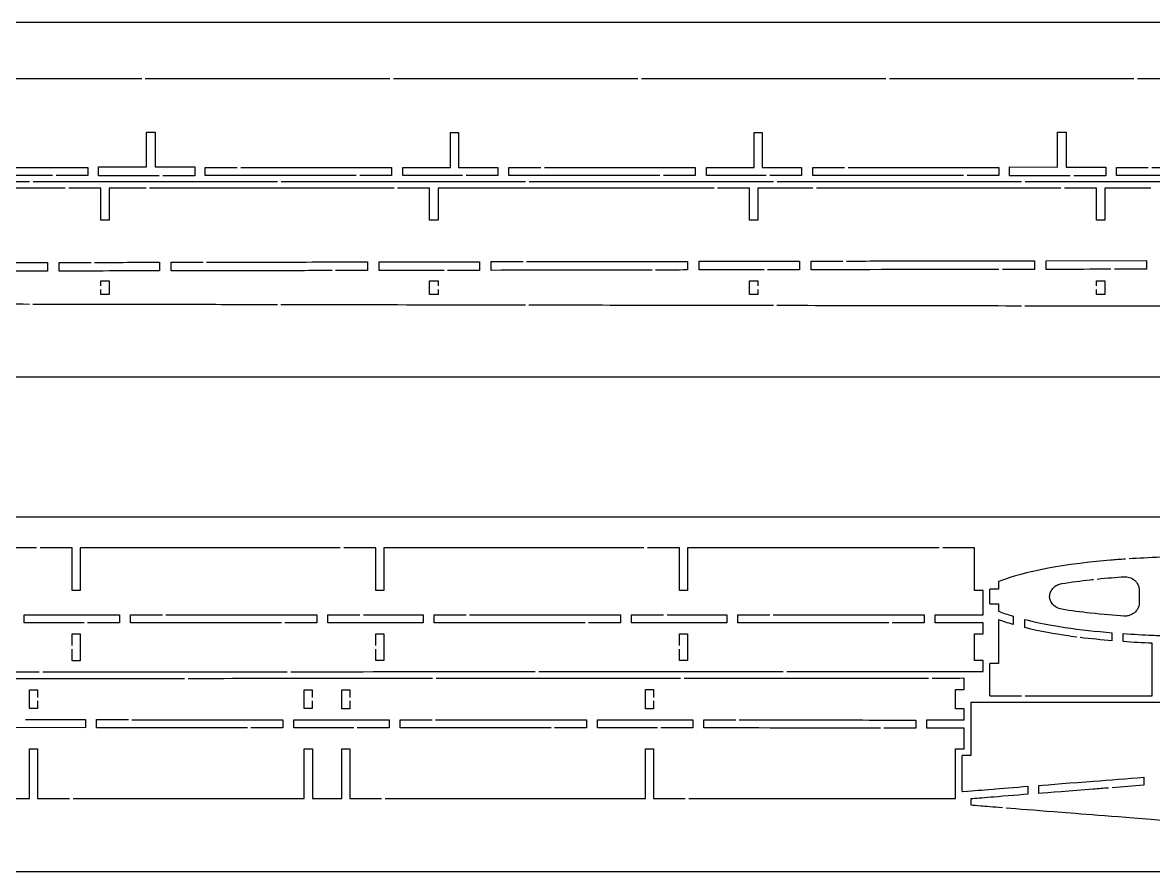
# Model space of a CAD drawing. Header units: millimetres. Extents: x -769 to 745, y -600 to 149.
# Drawn here: x -60.6 to 258.6, y -600.4 to -360.9 of the extents above; entities that cross this region are included whole.
import ezdxf

# ---------------------------------------------------------------- set-up
doc = ezdxf.new("R2010")
doc.units = ezdxf.units.MM
doc.header["$MEASUREMENT"] = 0
doc.layers.add('90X10', color=1, linetype='Continuous')

msp = doc.modelspace()

# ---------------------------------------------------------------- linework, layer by layer
for p, q in [((-26.96, -376.8), (-95.96, -376.8)), ((43.04, -376.8), (-25.96, -376.8)), ((113.04, -376.8), (44.04, -376.8)), ((183.04, -376.8), (114.04, -376.8)), ((253.04, -376.8), (184.04, -376.8)), ((323.04, -376.8), (254.04, -376.8)), ((-25.65, -401.62), (-25.65, -391.8)), ((-25.65, -391.8), (-23.15, -391.8)), ((-23.15, -391.8), (-23.15, -401.62)), ((60.18, -401.74), (60.18, -391.92)), ((60.18, -391.92), (62.44, -391.92)), ((62.44, -391.92), (62.44, -401.74)), ((145.9, -401.75), (145.9, -391.92)), ((145.9, -391.92), (148.16, -391.92)), ((148.16, -391.92), (148.16, -401.75)), ((231.49, -401.64), (231.49, -391.8)), ((231.49, -391.8), (233.99, -391.8)), ((233.99, -391.8), (233.99, -401.64)), ((-42.15, -401.74), (-42.15, -404)), ((-39.15, -404.13), (-39.15, -401.62)), ((-39.15, -401.62), (-25.65, -401.62)), ((-23.15, -401.62), (-12.03, -401.62)), ((-12.03, -401.62), (-12.03, -404.13)), ((-9.03, -404.01), (-9.03, -401.74)), ((43.56, -401.74), (43.56, -404.01)), ((46.68, -404.01), (46.68, -401.74)), ((46.68, -401.74), (60.18, -401.74)), ((62.44, -401.74), (73.56, -401.74)), ((73.56, -401.74), (73.56, -404.01)), ((76.68, -404.01), (76.68, -401.74)), ((129.28, -401.75), (129.28, -404.01)), ((132.4, -404.01), (132.4, -401.75)), ((132.4, -401.75), (145.9, -401.75)), ((148.16, -401.75), (159.28, -401.75)), ((159.28, -401.75), (159.28, -404.02)), ((162.4, -404.02), (162.4, -401.75)), ((214.99, -401.75), (214.99, -404.02)), ((217.99, -404.14), (217.99, -401.63)), ((217.99, -401.63), (231.49, -401.64)), ((233.99, -401.64), (245.11, -401.64)), ((245.11, -401.64), (245.11, -404.14)), ((248.11, -404.02), (248.11, -401.76)), ((-22.03, -404.13), (-39.15, -404.13)), ((-12.03, -404.13), (-21.03, -404.13)), ((63.56, -404.01), (46.68, -404.01)), ((73.56, -404.01), (64.56, -404.01)), ((-48.56, -407.62), (-126.46, -407.62)), ((-38.56, -407.62), (-47.56, -407.62)), ((-38.56, -416.62), (-38.56, -407.62)), ((-36.15, -407.62), (-36.15, -416.62)), ((-25.75, -407.62), (-36.15, -407.62)), ((44.25, -407.62), (-24.75, -407.62)), ((54.25, -407.62), (45.25, -407.62)), ((54.25, -416.62), (54.25, -407.62)), ((134.55, -407.62), (56.66, -407.62)), ((56.66, -407.62), (56.66, -416.62)), ((144.55, -407.62), (135.55, -407.62)), ((144.55, -416.62), (144.55, -407.62)), ((146.96, -407.62), (146.96, -416.62)), ((162.47, -407.62), (146.96, -407.62)), ((232.47, -407.62), (163.47, -407.62)), ((242.47, -407.62), (233.47, -407.62)), ((242.47, -416.62), (242.47, -407.62)), ((244.88, -407.62), (244.88, -416.62)), ((257.88, -407.62), (244.88, -407.62)), ((-36.15, -416.62), (-38.56, -416.62)), ((56.66, -416.62), (54.25, -416.62)), ((146.96, -416.62), (144.55, -416.62)), ((244.88, -416.62), (242.47, -416.62)), ((-53.55, -428.58), (-53.55, -431.02)), ((-50.27, -431.01), (-50.27, -428.57)), ((-21.94, -428.52), (-21.94, -430.96)), ((-18.66, -430.95), (-18.66, -428.52)), ((36.76, -428.42), (36.76, -430.86)), ((40.04, -428.41), (68.36, -428.36)), ((40.04, -430.85), (40.04, -428.41)), ((68.36, -428.36), (68.36, -430.8)), ((71.64, -430.8), (71.64, -428.35)), ((127.06, -428.26), (127.06, -430.7)), ((130.34, -428.25), (158.67, -428.2)), ((130.34, -430.7), (130.34, -428.25)), ((158.67, -428.2), (158.67, -430.65)), ((161.95, -430.64), (161.95, -428.19)), ((224.98, -428.08), (224.98, -430.54)), ((228.26, -428.08), (256.58, -428.03)), ((228.26, -430.53), (228.26, -428.08)), ((256.58, -428.03), (256.58, -430.49)), ((-38.55, -433.73), (-36.16, -433.73)), ((-38.55, -435.17), (-38.55, -433.73)), ((-36.16, -433.73), (-36.16, -437.61)), ((54.26, -437.61), (54.26, -433.73)), ((54.26, -433.73), (56.65, -433.73)), ((56.65, -433.73), (56.65, -435.17)), ((144.56, -437.61), (144.56, -433.73)), ((144.56, -433.73), (146.95, -433.73)), ((146.95, -433.73), (146.95, -435.17)), ((242.48, -435.17), (242.48, -433.73)), ((242.48, -433.73), (244.87, -433.73)), ((244.87, -433.73), (244.87, -437.61)), ((-38.55, -437.61), (-38.55, -436.17)), ((56.65, -436.17), (56.65, -437.61)), ((146.95, -436.17), (146.95, -437.61)), ((242.48, -437.61), (242.48, -436.17)), ((-36.16, -437.61), (-38.55, -437.61)), ((56.65, -437.61), (54.26, -437.61)), ((146.95, -437.61), (144.56, -437.61)), ((244.87, -437.61), (242.48, -437.61)), ((-56.65, -509.13), (-130.08, -509.13)), ((-46.65, -509.13), (-55.65, -509.13)), ((-46.65, -521.13), (-46.65, -509.13)), ((29.06, -509.13), (-44.36, -509.13)), ((-44.36, -509.13), (-44.36, -521.13)), ((39.06, -509.13), (30.06, -509.13)), ((39.06, -521.13), (39.06, -509.13)), ((114.78, -509.13), (41.35, -509.13)), ((41.35, -509.13), (41.35, -521.13)), ((124.78, -509.13), (115.78, -509.13)), ((124.78, -521.13), (124.78, -509.13)), ((198.11, -509.13), (127.06, -509.13)), ((127.06, -509.13), (127.06, -521.13)), ((208.11, -509.13), (199.11, -509.13)), ((208.11, -521.13), (208.11, -509.13)), ((214.89, -518.64), (214.89, -520.76)), ((-44.36, -521.13), (-46.65, -521.13)), ((41.35, -521.13), (39.06, -521.13)), ((127.06, -521.13), (124.78, -521.13)), ((210.49, -521.13), (208.11, -521.13)), ((210.49, -528.01), (210.49, -521.13)), ((214.89, -520.76), (212.38, -520.76)), ((212.38, -524.88), (212.38, -520.76)), ((254.6, -521.21), (254.6, -524.44)), ((212.38, -524.88), (214.89, -524.88)), ((214.89, -524.88), (214.89, -527.01)), ((-60.14, -530.25), (-60.14, -527.98)), ((-33.26, -527.99), (-33.26, -530.26)), ((-30.14, -530.26), (-30.14, -527.99)), ((22.46, -528), (22.46, -530.27)), ((25.58, -530.27), (25.58, -528)), ((52.46, -528.01), (52.46, -530.28)), ((55.58, -530.28), (55.58, -528.01)), ((108.17, -528.02), (108.17, -530.29)), ((111.29, -530.29), (111.29, -528.02)), ((138.17, -528.02), (138.17, -530.29)), ((141.29, -530.29), (141.29, -528.02)), ((193.88, -528.02), (193.88, -530.29)), ((196.99, -530.3), (196.99, -528.01)), ((214.89, -529.42), (214.89, -541.76)), ((218.98, -528.41), (218.98, -530.75)), ((222.25, -531.63), (222.25, -529.31)), ((210.49, -533.4), (210.49, -530.3)), ((-46.64, -536.68), (-46.64, -533.38)), ((-46.64, -533.38), (-44.38, -533.38)), ((-44.38, -533.38), (-44.38, -540.97)), ((39.08, -536.68), (39.08, -533.41)), ((39.08, -533.41), (41.34, -533.41)), ((41.34, -533.41), (41.34, -540.94)), ((124.79, -536.68), (124.79, -533.42)), ((124.79, -533.42), (127.05, -533.42)), ((127.05, -533.42), (127.05, -540.93)), ((208.11, -540.95), (208.11, -533.4)), ((208.11, -533.4), (210.49, -533.4)), ((246.87, -533.07), (246.87, -535.34)), ((250.07, -535.59), (250.07, -533.31)), ((258.26, -550.88), (258.26, -536.04)), ((-46.64, -540.97), (-46.64, -537.68)), ((39.08, -540.94), (39.08, -537.68)), ((124.79, -540.93), (124.79, -537.68)), ((-44.38, -540.97), (-46.64, -540.97)), ((41.34, -540.94), (39.08, -540.94)), ((127.05, -540.93), (124.79, -540.93)), ((210.49, -540.95), (208.11, -540.95)), ((210.49, -544.05), (210.49, -540.95)), ((214.89, -541.76), (212.38, -541.76)), ((212.38, -550.88), (212.38, -541.76)), ((205.12, -549.06), (205.12, -545.94)), ((-58.63, -549.19), (-56.37, -549.19)), ((-58.63, -554.46), (-58.63, -549.19)), ((-56.37, -549.19), (-56.37, -551.32)), ((18.91, -554.5), (18.91, -549.15)), ((18.91, -549.15), (21.17, -549.15)), ((21.17, -549.15), (21.17, -551.32)), ((29.47, -554.51), (29.47, -549.14)), ((29.47, -549.14), (31.73, -549.14)), ((31.73, -549.14), (31.73, -551.32)), ((115.18, -549.1), (117.44, -549.1)), ((115.18, -554.54), (115.18, -549.1)), ((117.44, -549.1), (117.44, -551.32)), ((202.73, -554.59), (202.73, -549.06)), ((202.73, -549.06), (205.12, -549.06)), ((212.38, -550.88), (221.38, -550.88)), ((222.38, -550.88), (258.26, -550.88)), ((-56.37, -554.46), (-58.63, -554.46)), ((-56.37, -552.32), (-56.37, -554.46)), ((21.17, -554.5), (18.91, -554.5)), ((21.17, -552.32), (21.17, -554.5)), ((31.73, -554.51), (29.47, -554.51)), ((31.73, -552.32), (31.73, -554.51)), ((117.44, -554.55), (115.18, -554.54)), ((117.44, -552.32), (117.44, -554.55)), ((205.12, -554.59), (202.73, -554.59)), ((205.12, -557.7), (205.12, -554.59)), ((207, -552.76), (207, -567.76)), ((260.35, -552.76), (207, -552.76)), ((-59.75, -557.59), (-42.87, -557.6)), ((-42.87, -557.6), (-42.87, -559.87)), ((-39.75, -559.87), (-39.75, -557.6)), ((12.85, -557.63), (12.85, -559.89)), ((15.97, -559.9), (15.97, -557.63)), ((42.85, -557.64), (42.85, -559.91)), ((45.97, -559.91), (45.97, -557.64)), ((98.56, -557.67), (98.56, -559.94)), ((101.68, -559.94), (101.68, -557.67)), ((128.56, -557.68), (128.56, -559.95)), ((131.68, -559.95), (131.68, -557.68)), ((191.5, -557.71), (191.5, -559.97)), ((194.62, -559.98), (194.62, -557.7)), ((194.62, -557.7), (205.12, -557.7)), ((-42.87, -559.87), (-69.75, -559.85)), ((205.12, -559.99), (194.62, -559.98)), ((205.12, -565.88), (205.12, -559.99)), ((-58.63, -579.88), (-58.63, -565.88)), ((-58.63, -565.88), (-56.36, -565.88)), ((-56.36, -565.88), (-56.36, -579.88)), ((18.9, -579.88), (18.9, -565.88)), ((18.9, -565.88), (21.18, -565.88)), ((21.18, -565.88), (21.18, -579.88)), ((29.46, -579.88), (29.46, -565.88)), ((29.46, -565.88), (31.74, -565.88)), ((31.74, -565.88), (31.74, -579.88)), ((115.18, -579.88), (115.18, -565.88)), ((115.18, -565.88), (117.45, -565.88)), ((117.45, -565.88), (117.45, -579.88)), ((202.73, -579.88), (202.73, -565.88)), ((202.73, -565.88), (205.12, -565.88)), ((207, -567.76), (204.62, -567.76)), ((204.62, -577.89), (204.62, -567.76)), ((255.89, -573.84), (255.89, -576.11)), ((223.12, -576.4), (223.12, -578.67)), ((226.24, -578.43), (226.24, -576.16)), ((-132.07, -579.88), (-58.63, -579.88)), ((-56.36, -579.88), (-47.36, -579.88)), ((-46.36, -579.88), (18.9, -579.88)), ((21.18, -579.88), (29.46, -579.88)), ((31.74, -579.88), (40.74, -579.88)), ((41.74, -579.88), (115.18, -579.88)), ((117.45, -579.88), (126.45, -579.88)), ((127.45, -579.88), (202.73, -579.88)), ((207, -579.97), (207, -581.67))]:
    msp.add_line(p, q)
for points in [[(-84.75, -401.73), (-70.55, -401.74), (-56.35, -401.74), (-42.15, -401.74)], [(-9.03, -401.74), (-6.03, -401.74), (-3.03, -401.74), (-0.03, -401.74)], [(76.68, -401.74), (79.68, -401.74), (82.68, -401.74), (85.68, -401.74)], [(162.4, -401.75), (165.4, -401.75), (168.4, -401.75), (171.4, -401.75)], [(248.11, -401.76), (251.11, -401.76), (254.11, -401.76), (257.11, -401.76)], [(-52.15, -404), (-66.35, -404), (-80.55, -404), (-94.75, -404)], [(-42.15, -404), (-45.15, -404), (-48.15, -404), (-51.15, -404)], [(33.56, -404.01), (19.36, -404.01), (5.17, -404.01), (-9.03, -404.01)], [(43.56, -404.01), (40.56, -404.01), (37.56, -404.01), (34.56, -404.01)], [(129.28, -404.01), (126.28, -404.01), (123.28, -404.01), (120.28, -404.01)], [(159.28, -404.02), (156.28, -404.02), (153.28, -404.02), (150.28, -404.02)], [(214.99, -404.02), (211.99, -404.02), (208.99, -404.02), (205.99, -404.02)], [(-127.62, -405.73), (-104.17, -405.72), (-81.09, -405.72), (-58.62, -405.72)], [(12.38, -405.72), (35.38, -405.72), (58.38, -405.72), (81.38, -405.72)], [(82.38, -405.72), (105.38, -405.71), (128.38, -405.71), (151.38, -405.71)], [(152.38, -405.71), (175.38, -405.71), (198.38, -405.71), (221.38, -405.7)], [(222.38, -405.7), (245.38, -405.7), (268.38, -405.7), (291.38, -405.7)], [(-50.27, -428.57), (-47.27, -428.57), (-44.27, -428.56), (-41.27, -428.56)], [(-40.27, -428.56), (-34.16, -428.55), (-28.05, -428.53), (-21.94, -428.52)], [(-18.66, -428.52), (-15.66, -428.51), (-12.66, -428.51), (-9.66, -428.5)], [(36.76, -430.86), (33.76, -430.86), (30.76, -430.87), (27.76, -430.87)], [(68.36, -430.8), (65.36, -430.81), (62.36, -430.81), (59.36, -430.82)], [(71.64, -428.35), (74.64, -428.35), (77.64, -428.34), (80.64, -428.34)], [(117.06, -430.72), (101.92, -430.75), (86.78, -430.77), (71.64, -430.8)], [(127.06, -430.7), (124.06, -430.71), (121.06, -430.71), (118.06, -430.72)], [(148.67, -430.67), (142.56, -430.68), (136.45, -430.69), (130.34, -430.7)], [(158.67, -430.65), (155.67, -430.65), (152.67, -430.66), (149.67, -430.66)], [(161.95, -428.19), (164.95, -428.19), (167.95, -428.18), (170.95, -428.18)], [(214.98, -430.55), (197.29, -430.58), (179.64, -430.61), (161.95, -430.64)], [(224.98, -430.54), (221.98, -430.54), (218.98, -430.55), (215.98, -430.55)], [(256.58, -430.49), (253.58, -430.49), (250.58, -430.5), (247.58, -430.5)], [(-53.55, -431.02), (-56.55, -431.02), (-59.55, -431.03), (-62.55, -431.03)], [(-21.94, -430.96), (-31.38, -430.98), (-40.82, -430.99), (-50.27, -431.01)], [(-127.67, -440.18), (-100.68, -440.23), (-77.22, -440.27), (-58.67, -440.3)], [(82.33, -440.54), (107.68, -440.59), (130, -440.63), (151.33, -440.66)], [(152.33, -440.66), (175.6, -440.7), (197.71, -440.74), (221.33, -440.78)], [(222.33, -440.78), (243.47, -440.82), (265.84, -440.86), (291.33, -440.9)], [(242.67, -517.91), (245.54, -517.62), (248.13, -517.41), (250.26, -517.27)], [(-30.14, -527.99), (-26.74, -527.99), (-23.94, -527.99), (-21.14, -527.99)], [(25.58, -528), (28.58, -528), (31.58, -528), (34.58, -528.01)], [(55.58, -528.01), (58.71, -528.01), (61.66, -528.01), (64.58, -528.01)], [(111.29, -528.02), (114.23, -528.02), (117.26, -528.02), (120.29, -528.02)], [(141.29, -528.02), (144.33, -528.02), (147.25, -528.02), (150.29, -528.02)], [(-33.26, -530.26), (-36.26, -530.26), (-39.29, -530.25), (-42.26, -530.25)], [(22.46, -530.27), (19.46, -530.27), (16.46, -530.27), (13.46, -530.27)], [(108.17, -530.29), (105.88, -530.29), (102.69, -530.29), (99.17, -530.29)], [(193.88, -530.29), (190.88, -530.29), (187.88, -530.29), (184.88, -530.29)], [(246.87, -535.34), (243.95, -535.1), (240.93, -534.8), (237.92, -534.43)], [(250.07, -533.31), (253, -533.52), (255.75, -533.66), (258.2, -533.76)], [(-124.92, -544.12), (-99.85, -544.11), (-76.72, -544.1), (-55.92, -544.09)], [(85.08, -544.05), (109.04, -544.05), (132.11, -544.05), (154.08, -544.05)], [(55.12, -546.01), (36.08, -546.02), (13.69, -546.03), (-13.88, -546.04)], [(125.12, -545.98), (105.48, -545.98), (84.55, -545.99), (56.12, -546.01)], [(195.12, -545.95), (167.99, -545.96), (147.78, -545.97), (126.12, -545.97)], [(-39.75, -557.6), (-36.75, -557.6), (-33.75, -557.6), (-30.75, -557.6)], [(45.97, -557.64), (49.02, -557.64), (52.01, -557.65), (54.97, -557.65)], [(101.68, -557.67), (110.64, -557.67), (119.6, -557.68), (128.56, -557.68)], [(131.68, -557.68), (134.68, -557.68), (137.68, -557.68), (140.68, -557.69)], [(12.85, -559.89), (9.85, -559.89), (6.85, -559.89), (3.85, -559.89)], [(42.85, -559.91), (39.85, -559.91), (36.85, -559.91), (33.85, -559.91)], [(98.56, -559.94), (95.56, -559.93), (92.56, -559.93), (89.56, -559.93)], [(128.56, -559.95), (125.56, -559.95), (122.56, -559.95), (119.56, -559.94)], [(181.5, -559.97), (164.9, -559.96), (148.27, -559.96), (131.68, -559.95)], [(191.5, -559.97), (188.5, -559.97), (185.5, -559.97), (182.5, -559.97)], [(255.89, -576.11), (252.89, -576.35), (249.9, -576.58), (246.91, -576.82)]]:
    msp.add_open_spline(points, degree=3)
for points, knots in [([(0.97, -401.74), (6.4, -401.74), (11.83, -401.74), (17.26, -401.74), (26.03, -401.74), (34.79, -401.74), (43.56, -401.74)], [1.006, 1.006, 1.006, 1.006, 2.635306, 2.635306, 2.635306, 5.265429, 5.265429, 5.265429, 5.265429]), ([(86.68, -401.74), (92.11, -401.74), (97.54, -401.74), (102.97, -401.74), (111.74, -401.74), (120.51, -401.75), (129.28, -401.75)], [1.006, 1.006, 1.006, 1.006, 2.635125, 2.635125, 2.635125, 5.265429, 5.265429, 5.265429, 5.265429]), ([(172.4, -401.75), (177.83, -401.75), (183.25, -401.75), (188.68, -401.75), (197.46, -401.75), (206.21, -401.75), (214.99, -401.75)], [1.006001, 1.006001, 1.006001, 1.006001, 2.634733, 2.634733, 2.634733, 5.267511, 5.267511, 5.267511, 5.267511]), ([(258.11, -401.76), (263.54, -401.76), (268.96, -401.76), (274.39, -401.76), (283.16, -401.76), (291.93, -401.76), (300.7, -401.76)], [1.006001, 1.006001, 1.006001, 1.006001, 2.634096, 2.634096, 2.634096, 5.265429, 5.265429, 5.265429, 5.265429]), ([(119.28, -404.01), (113.85, -404.01), (108.42, -404.01), (102.99, -404.01), (94.22, -404.01), (85.45, -404.01), (76.68, -404.01)], [1.006, 1.006, 1.006, 1.006, 2.634961, 2.634961, 2.634961, 5.265429, 5.265429, 5.265429, 5.265429]), ([(149.28, -404.02), (148.13, -404.02), (146.98, -404.02), (145.84, -404.02), (141.36, -404.01), (136.88, -404.01), (132.4, -404.01)], [1.006, 1.006, 1.006, 1.006, 1.349875, 1.349875, 1.349875, 2.694, 2.694, 2.694, 2.694]), ([(204.99, -404.02), (199.56, -404.02), (194.13, -404.02), (188.71, -404.02), (179.94, -404.02), (171.17, -404.02), (162.4, -404.02)], [1.005614, 1.005614, 1.005614, 1.005614, 2.633283, 2.633283, 2.633283, 5.264568, 5.264568, 5.264568, 5.264568]), ([(235.11, -404.14), (233.92, -404.14), (232.74, -404.14), (231.55, -404.14), (227.05, -404.14), (222.55, -404.14), (218.05, -404.14), (218.03, -404.14), (218.01, -404.14), (217.99, -404.14)], [0.993999, 0.993999, 0.993999, 0.993999, 1.34978, 1.34978, 1.34978, 2.7, 2.7, 2.7, 2.705999, 2.705999, 2.705999, 2.705999]), ([(245.11, -404.14), (245.09, -404.14), (245.07, -404.14), (245.05, -404.14), (242.07, -404.14), (239.09, -404.14), (236.11, -404.14)], [-0.0060007, -0.0060007, -0.0060007, -0.0060007, 0, 0, 0, 0.8939993, 0.8939993, 0.8939993, 0.8939993]), ([(290.7, -404.03), (285.28, -404.03), (279.85, -404.03), (274.43, -404.03), (266.94, -404.03), (257.1, -404.03), (248.11, -404.02)], [1.006001, 1.006001, 1.006001, 1.006001, 2.633554, 2.633554, 2.633554, 4.879863, 4.879863, 4.879863, 4.879863]), ([(-57.62, -405.72), (-50.89, -405.72), (-44.22, -405.72), (-37.61, -405.72), (-21.28, -405.72), (-4.95, -405.72), (11.38, -405.72)], [38.786769, 38.786769, 38.786769, 38.786769, 40.666702, 40.666702, 40.666702, 45.309886, 45.309886, 45.309886, 45.309886]), ([(-98.96, -428.66), (-93.06, -428.65), (-87.16, -428.64), (-81.26, -428.63), (-72.02, -428.61), (-62.78, -428.6), (-53.55, -428.58)], [1.005989, 1.005989, 1.005989, 1.005989, 2.776295, 2.776295, 2.776295, 5.547654, 5.547654, 5.547654, 5.547654]), ([(-8.66, -428.5), (-2.76, -428.49), (3.14, -428.48), (9.04, -428.47), (18.28, -428.45), (27.52, -428.43), (36.76, -428.42)], [1.005989, 1.005989, 1.005989, 1.005989, 2.77648, 2.77648, 2.77648, 5.547654, 5.547654, 5.547654, 5.547654]), ([(58.36, -430.82), (56.97, -430.82), (55.59, -430.83), (54.2, -430.83), (49.48, -430.84), (44.76, -430.84), (40.04, -430.85)], [1.00599, 1.00599, 1.00599, 1.00599, 1.422255, 1.422255, 1.422255, 2.838549, 2.838549, 2.838549, 2.838549]), ([(81.64, -428.34), (87.55, -428.33), (93.45, -428.32), (99.35, -428.31), (108.59, -428.29), (117.82, -428.27), (127.06, -428.26)], [1.005989, 1.005989, 1.005989, 1.005989, 2.776584, 2.776584, 2.776584, 5.547654, 5.547654, 5.547654, 5.547654]), ([(171.95, -428.18), (179.12, -428.16), (186.29, -428.15), (193.46, -428.14), (203.96, -428.12), (214.47, -428.1), (224.98, -428.08)], [1.005989, 1.005989, 1.005989, 1.005989, 3.157195, 3.157195, 3.157195, 6.308954, 6.308954, 6.308954, 6.308954]), ([(246.58, -430.5), (245.19, -430.5), (243.81, -430.51), (242.42, -430.51), (237.7, -430.52), (232.98, -430.52), (228.26, -430.53)], [1.00599, 1.00599, 1.00599, 1.00599, 1.422255, 1.422255, 1.422255, 2.838549, 2.838549, 2.838549, 2.838549]), ([(26.76, -430.88), (20.85, -430.89), (14.95, -430.9), (9.05, -430.91), (-0.19, -430.92), (-9.42, -430.94), (-18.66, -430.95)], [1.00599, 1.00599, 1.00599, 1.00599, 2.776651, 2.776651, 2.776651, 5.547654, 5.547654, 5.547654, 5.547654]), ([(-57.67, -440.3), (-33.33, -440.34), (-17.67, -440.37), (-13.96, -440.38), (-5.56, -440.39), (2.88, -440.41), (11.33, -440.42)], [47.2803, 47.2803, 47.2803, 47.2803, 60.932021, 60.932021, 60.932021, 91.833257, 91.833257, 91.833257, 91.833257]), ([(12.33, -440.42), (22.46, -440.44), (32.59, -440.46), (42.66, -440.48), (56.39, -440.5), (69.21, -440.52), (81.33, -440.54)], [93.0529, 93.0529, 93.0529, 93.0529, 130.110572, 130.110572, 130.110572, 180.630681, 180.630681, 180.630681, 180.630681]), ([(250.71, -512.29), (249.21, -512.39), (247.81, -512.5), (246.51, -512.61), (229.73, -514.01), (220.11, -516.59), (214.93, -518.63), (214.92, -518.63), (214.91, -518.64), (214.89, -518.64)], [19.870306, 19.870306, 19.870306, 19.870306, 20.942171, 20.942171, 20.942171, 34.791272, 34.791272, 34.791272, 34.825196, 34.825196, 34.825196, 34.825196]), ([(260.7, -511.79), (260.68, -511.79), (260.66, -511.79), (260.64, -511.79), (257.29, -511.91), (254.34, -512.06), (251.71, -512.23)], [17.814134, 17.814134, 17.814134, 17.814134, 17.825319, 17.825319, 17.825319, 19.637153, 19.637153, 19.637153, 19.637153]), ([(229.27, -522.82), (229.29, -522.42), (229.39, -522.03), (229.54, -521.65), (229.73, -521.19), (230.01, -520.77), (230.36, -520.41), (230.67, -520.09), (231.03, -519.82), (231.42, -519.62), (231.82, -519.41), (232.25, -519.27), (232.69, -519.2)], [0.0264494, 0.0264494, 0.0264494, 0.0264494, 0.149589, 0.149589, 0.149589, 0.302601, 0.302601, 0.302601, 0.4373775, 0.4373775, 0.4373775, 0.5736941, 0.5736941, 0.5736941, 0.5736941]), ([(232.69, -519.2), (235.37, -518.77), (238.08, -518.41), (240.75, -518.11), (241.06, -518.08), (241.37, -518.04), (241.68, -518.01)], [0.3511383, 0.3511383, 0.3511383, 0.3511383, 1.1527448, 1.1527448, 1.1527448, 1.246594, 1.246594, 1.246594, 1.246594]), ([(250.26, -517.27), (250.8, -517.23), (251.34, -517.3), (251.85, -517.47), (252.36, -517.64), (252.83, -517.91), (253.23, -518.26), (253.63, -518.6), (253.95, -519.01), (254.19, -519.48), (254.32, -519.75), (254.42, -520.03), (254.49, -520.32), (254.56, -520.61), (254.6, -520.91), (254.6, -521.21)], [0, 0, 0, 0, 0.16436, 0.16436, 0.16436, 0.3274197, 0.3274197, 0.3274197, 0.4864359, 0.4864359, 0.4864359, 0.5777574, 0.5777574, 0.5777574, 0.6688086, 0.6688086, 0.6688086, 0.6688086]), ([(232.69, -526.45), (232.14, -526.36), (231.61, -526.16), (231.14, -525.87), (230.68, -525.59), (230.28, -525.22), (229.97, -524.78), (229.74, -524.46), (229.56, -524.1), (229.44, -523.72), (229.35, -523.43), (229.29, -523.13), (229.27, -522.82)], [0, 0, 0, 0, 0.1697744, 0.1697744, 0.1697744, 0.3330432, 0.3330432, 0.3330432, 0.4542819, 0.4542819, 0.4542819, 0.5481639, 0.5481639, 0.5481639, 0.5481639]), ([(250.26, -528.38), (247.67, -528.2), (244.38, -527.94), (240.75, -527.53), (238.08, -527.24), (235.37, -526.88), (232.69, -526.45)], [0.3045484, 0.3045484, 0.3045484, 0.3045484, 0.7250465, 0.7250465, 0.7250465, 1.0339674, 1.0339674, 1.0339674, 1.0339674]), ([(254.6, -524.44), (254.6, -524.94), (254.5, -525.44), (254.31, -525.9), (254.12, -526.37), (253.83, -526.8), (253.48, -527.16), (253.11, -527.54), (252.68, -527.84), (252.2, -528.04), (251.89, -528.18), (251.57, -528.27), (251.25, -528.33), (250.92, -528.38), (250.59, -528.4), (250.26, -528.38)], [0, 0, 0, 0, 0.152564, 0.152564, 0.152564, 0.307521, 0.307521, 0.307521, 0.4667724, 0.4667724, 0.4667724, 0.5673948, 0.5673948, 0.5673948, 0.6681642, 0.6681642, 0.6681642, 0.6681642]), ([(-60.14, -527.98), (-55.72, -527.98), (-51.21, -527.98), (-46.77, -527.98), (-42.28, -527.98), (-37.77, -527.98), (-33.26, -527.99)], [0.006002, 0.006002, 0.006002, 0.006002, 1.332211, 1.332211, 1.332211, 2.672819, 2.672819, 2.672819, 2.672819]), ([(-20.14, -527.99), (-15.8, -527.99), (-11.31, -527.99), (-4.5, -527.99), (-0.68, -528), (4.26, -528), (9, -528), (13.62, -528), (17.89, -528), (22.46, -528)], [1.148835, 1.148835, 1.148835, 1.148835, 2.730428, 2.730428, 2.730428, 3.619892, 3.619892, 3.619892, 4.488014, 4.488014, 4.488014, 4.488014]), ([(35.58, -528.01), (36.69, -528.01), (37.8, -528.01), (38.92, -528.01), (43.49, -528.01), (47.92, -528.01), (52.46, -528.01)], [1.008796, 1.008796, 1.008796, 1.008796, 1.343635, 1.343635, 1.343635, 2.714326, 2.714326, 2.714326, 2.714326]), ([(65.58, -528.01), (70.6, -528.01), (75.57, -528.02), (81.24, -528.02), (85.67, -528.02), (88.62, -528.02), (94.74, -528.02), (102.82, -528.02), (104.6, -528.02), (108.17, -528.02)], [1.054248, 1.054248, 1.054248, 1.054248, 2.676817, 2.676817, 2.676817, 3.94307, 3.94307, 3.94307, 5.61383, 5.61383, 5.61383, 5.61383]), ([(121.29, -528.02), (122.4, -528.02), (123.5, -528.02), (124.61, -528.02), (129.2, -528.02), (133.51, -528.02), (138.17, -528.02)], [0.986234, 0.986234, 0.986234, 0.986234, 1.308886, 1.308886, 1.308886, 2.65271, 2.65271, 2.65271, 2.65271]), ([(151.29, -528.02), (155.84, -528.02), (160.71, -528.02), (166.68, -528.02), (175.75, -528.02), (184.81, -528.02), (193.88, -528.02)], [1.018458, 1.018458, 1.018458, 1.018458, 2.372173, 2.372173, 2.372173, 4.429381, 4.429381, 4.429381, 4.429381]), ([(196.99, -528.01), (199.16, -528.01), (201.45, -528.01), (203.67, -528.01), (205.94, -528.01), (208.17, -528.01), (210.44, -528.01), (210.46, -528.01), (210.48, -528.01), (210.49, -528.01)], [0.00469, 0.00469, 0.00469, 0.00469, 0.655461, 0.655461, 0.655461, 1.320009, 1.320009, 1.320009, 1.324582, 1.324582, 1.324582, 1.324582]), ([(214.89, -527.01), (214.91, -527.01), (214.92, -527.02), (214.93, -527.02), (216.01, -527.45), (217.35, -527.92), (218.98, -528.41)], [0.1825232, 0.1825232, 0.1825232, 0.1825232, 0.1840929, 0.1840929, 0.1840929, 0.3170697, 0.3170697, 0.3170697, 0.3170697]), ([(218.98, -530.75), (217.39, -530.29), (216.06, -529.84), (214.97, -529.45), (214.95, -529.44), (214.92, -529.43), (214.89, -529.42)], [0.0137966, 0.0137966, 0.0137966, 0.0137966, 0.5165494, 0.5165494, 0.5165494, 0.529, 0.529, 0.529, 0.529]), ([(222.25, -529.31), (224.64, -529.92), (228.01, -530.71), (233.61, -531.56), (238.03, -532.22), (242.39, -532.7), (246.87, -533.07)], [0.01198, 0.01198, 0.01198, 0.01198, 0.742775, 0.742775, 0.742775, 1.319404, 1.319404, 1.319404, 1.319404]), ([(-43.26, -530.25), (-44.39, -530.25), (-45.5, -530.25), (-46.6, -530.25), (-51.09, -530.25), (-55.66, -530.25), (-60.14, -530.25)], [1.007334, 1.007334, 1.007334, 1.007334, 1.351025, 1.351025, 1.351025, 2.754358, 2.754358, 2.754358, 2.754358]), ([(12.46, -530.27), (7.25, -530.27), (2.04, -530.27), (-3.17, -530.27), (-12.16, -530.26), (-21.15, -530.26), (-30.14, -530.26)], [1.006002, 1.006002, 1.006002, 1.006002, 2.568747, 2.568747, 2.568747, 5.265431, 5.265431, 5.265431, 5.265431]), ([(52.46, -530.28), (48.01, -530.28), (43.57, -530.28), (39.12, -530.28), (34.59, -530.28), (30.27, -530.28), (25.58, -530.27)], [0.006001, 0.006001, 0.006001, 0.006001, 1.338955, 1.338955, 1.338955, 2.697394, 2.697394, 2.697394, 2.697394]), ([(98.17, -530.29), (92.96, -530.29), (87.18, -530.29), (82.68, -530.29), (68.82, -530.29), (64.5, -530.28), (55.58, -530.28)], [0.751419, 0.751419, 0.751419, 0.751419, 1.746187, 1.746187, 1.746187, 4.806806, 4.806806, 4.806806, 4.806806]), ([(138.17, -530.29), (133.96, -530.29), (129.54, -530.29), (124.89, -530.29), (120.35, -530.29), (115.86, -530.29), (111.29, -530.29)], [0.005998, 0.005998, 0.005998, 0.005998, 1.269889, 1.269889, 1.269889, 2.505499, 2.505499, 2.505499, 2.505499]), ([(183.88, -530.29), (183.03, -530.29), (182.18, -530.29), (181.32, -530.29), (167.98, -530.29), (154.63, -530.29), (141.29, -530.29)], [1.006, 1.006, 1.006, 1.006, 1.262344, 1.262344, 1.262344, 5.265428, 5.265428, 5.265428, 5.265428]), ([(210.49, -530.3), (210.48, -530.3), (210.46, -530.3), (210.44, -530.3), (208.17, -530.3), (206, -530.3), (203.72, -530.3), (201.47, -530.3), (199.25, -530.3), (196.99, -530.3)], [-0.004692, -0.004692, -0.004692, -0.004692, 0, 0, 0, 0.681205, 0.681205, 0.681205, 1.351426, 1.351426, 1.351426, 1.351426]), ([(236.92, -534.3), (235.88, -534.17), (234.83, -534.02), (233.79, -533.87), (230.87, -533.44), (226.93, -532.78), (222.25, -531.63)], [1.031666, 1.031666, 1.031666, 1.031666, 1.334672, 1.334672, 1.334672, 2.18528, 2.18528, 2.18528, 2.18528]), ([(258.26, -536.04), (258.24, -536.04), (258.22, -536.03), (258.2, -536.03), (255.46, -535.92), (252.81, -535.78), (250.07, -535.59)], [2.9389869, 2.9389869, 2.9389869, 2.9389869, 2.9459044, 2.9459044, 2.9459044, 3.9354042, 3.9354042, 3.9354042, 3.9354042]), ([(258.2, -533.76), (259.05, -533.8), (259.86, -533.83), (260.64, -533.85), (260.66, -533.85), (260.68, -533.86), (260.7, -533.86)], [0.9483035, 0.9483035, 0.9483035, 0.9483035, 1.2574166, 1.2574166, 1.2574166, 1.2656673, 1.2656673, 1.2656673, 1.2656673]), ([(-54.92, -544.09), (-42.19, -544.08), (-30.33, -544.08), (-19.45, -544.08), (-9.37, -544.07), (-1.85, -544.07), (10.07, -544.07), (11.42, -544.07), (12.76, -544.07), (14.08, -544.07)], [51.067327, 51.067327, 51.067327, 51.067327, 57.448617, 57.448617, 57.448617, 63.354742, 63.354742, 63.354742, 64.027192, 64.027192, 64.027192, 64.027192]), ([(15.08, -544.07), (31.45, -544.06), (45.06, -544.06), (62.3, -544.05), (69.63, -544.05), (76.89, -544.05), (84.08, -544.05)], [64.198078, 64.198078, 64.198078, 64.198078, 72.622302, 72.622302, 72.622302, 76.206591, 76.206591, 76.206591, 76.206591]), ([(155.08, -544.05), (174.45, -544.05), (192.96, -544.05), (210.44, -544.05), (210.46, -544.05), (210.48, -544.05), (210.49, -544.05)], [88.524822, 88.524822, 88.524822, 88.524822, 99.100191, 99.100191, 99.100191, 99.10965, 99.10965, 99.10965, 99.10965]), ([(-14.88, -546.04), (-19.87, -546.05), (-25.02, -546.05), (-30.34, -546.05), (-46.69, -546.06), (-64.68, -546.07), (-83.88, -546.08)], [23.152114, 23.152114, 23.152114, 23.152114, 24.092724, 24.092724, 24.092724, 26.977754, 26.977754, 26.977754, 26.977754]), ([(205.12, -545.94), (205.1, -545.94), (205.08, -545.94), (205.06, -545.94), (201.99, -545.95), (199.02, -545.95), (196.12, -545.95)], [0.0448286, 0.0448286, 0.0448286, 0.0448286, 0.0500792, 0.0500792, 0.0500792, 0.9735667, 0.9735667, 0.9735667, 0.9735667]), ([(-29.75, -557.61), (-24.39, -557.61), (-19.03, -557.61), (-13.67, -557.61), (-4.84, -557.62), (4, -557.62), (12.85, -557.63)], [1.006003, 1.006003, 1.006003, 1.006003, 2.613356, 2.613356, 2.613356, 5.264516, 5.264516, 5.264516, 5.264516]), ([(15.97, -557.63), (20.44, -557.63), (24.91, -557.63), (29.38, -557.64), (33.87, -557.64), (38.36, -557.64), (42.85, -557.64)], [0.006003, 0.006003, 0.006003, 0.006003, 1.346837, 1.346837, 1.346837, 2.694003, 2.694003, 2.694003, 2.694003]), ([(55.97, -557.65), (61.43, -557.65), (66.76, -557.65), (72.08, -557.66), (80.99, -557.66), (89.92, -557.66), (98.56, -557.67)], [1.024776, 1.024776, 1.024776, 1.024776, 2.720063, 2.720063, 2.720063, 5.561684, 5.561684, 5.561684, 5.561684]), ([(141.68, -557.69), (148.26, -557.69), (154.84, -557.69), (161.42, -557.69), (171.39, -557.7), (181.43, -557.7), (191.5, -557.71)], [1.005883, 1.005883, 1.005883, 1.005883, 2.979184, 2.979184, 2.979184, 5.971039, 5.971039, 5.971039, 5.971039]), ([(2.85, -559.89), (-2.53, -559.89), (-7.9, -559.88), (-13.24, -559.88), (-22.08, -559.88), (-30.91, -559.87), (-39.75, -559.87)], [1.006218, 1.006218, 1.006218, 1.006218, 2.620066, 2.620066, 2.620066, 5.285303, 5.285303, 5.285303, 5.285303]), ([(32.85, -559.9), (31.71, -559.9), (30.57, -559.9), (29.44, -559.9), (24.95, -559.9), (20.46, -559.9), (15.97, -559.9)], [1.006003, 1.006003, 1.006003, 1.006003, 1.347142, 1.347142, 1.347142, 2.694003, 2.694003, 2.694003, 2.694003]), ([(88.56, -559.93), (83.18, -559.93), (77.8, -559.93), (72.41, -559.92), (63.58, -559.92), (54.81, -559.92), (45.97, -559.91)], [1.006358, 1.006358, 1.006358, 1.006358, 2.621627, 2.621627, 2.621627, 5.268392, 5.268392, 5.268392, 5.268392]), ([(118.56, -559.94), (117.42, -559.94), (116.28, -559.94), (115.14, -559.94), (110.65, -559.94), (106.17, -559.94), (101.68, -559.94)], [1.006003, 1.006003, 1.006003, 1.006003, 1.348182, 1.348182, 1.348182, 2.694003, 2.694003, 2.694003, 2.694003]), ([(226.24, -576.16), (228.72, -575.97), (236.04, -575.39), (241.63, -574.96), (246.38, -574.6), (251.13, -574.22), (255.89, -573.84)], [0.0389264, 0.0389264, 0.0389264, 0.0389264, 0.5483132, 0.5483132, 0.5483132, 0.9819853, 0.9819853, 0.9819853, 0.9819853]), ([(204.62, -577.89), (204.64, -577.89), (204.67, -577.89), (204.69, -577.88), (208.7, -577.58), (209.61, -577.51), (213.32, -577.2), (214.97, -577.06), (219.95, -576.65), (223.12, -576.4)], [0.04484, 0.04484, 0.04484, 0.04484, 0.05173, 0.05173, 0.05173, 1.335795, 1.335795, 1.335795, 1.90615, 1.90615, 1.90615, 1.90615]), ([(245.92, -576.9), (244.48, -577.01), (243.05, -577.12), (241.61, -577.23), (235.55, -577.69), (228.64, -578.24), (226.24, -578.43)], [1.10945, 1.10945, 1.10945, 1.10945, 1.541425, 1.541425, 1.541425, 3.363678, 3.363678, 3.363678, 3.363678]), ([(223.12, -578.67), (220.12, -578.9), (214.75, -579.35), (212.7, -579.52), (210.03, -579.74), (208.5, -579.86), (207.06, -579.97), (207.04, -579.97), (207.02, -579.97), (207, -579.97)], [0.043121, 0.043121, 0.043121, 0.043121, 0.866779, 0.866779, 0.866779, 1.941715, 1.941715, 1.941715, 1.95552, 1.95552, 1.95552, 1.95552]), ([(207, -581.67), (207.02, -581.67), (207.04, -581.68), (207.06, -581.68), (207.78, -581.73), (208.63, -581.8), (209.87, -581.9), (211.25, -582.01), (213.27, -582.17), (215.97, -582.39)], [0.346536, 0.346536, 0.346536, 0.346536, 0.3532739, 0.3532739, 0.3532739, 0.6164854, 0.6164854, 0.6164854, 0.9077546, 0.9077546, 0.9077546, 0.9077546]), ([(216.97, -582.48), (220.45, -582.76), (224.94, -583.12), (230.48, -583.56), (236.05, -583.99), (244.59, -584.63), (257.81, -585.69), (260.57, -585.91), (263.28, -586.13), (265.95, -586.35), (265.97, -586.35), (265.99, -586.36), (266.01, -586.36)], [0.9425204, 0.9425204, 0.9425204, 0.9425204, 1.2965275, 1.2965275, 1.2965275, 1.6526105, 1.6526105, 1.6526105, 1.7269375, 1.7269375, 1.7269375, 1.7275396, 1.7275396, 1.7275396, 1.7275396])]:
    msp.add_open_spline(points, degree=3, knots=knots)
at = {"layer": '90X10', "color": 1, "linetype": 'Continuous'}
for points in [[(-491.79, -460.89), (408.21, -460.89), (408.21, -360.89), (-491.79, -360.89)], [(-491.79, -600.42), (408.21, -600.42), (408.21, -500.42), (-491.79, -500.42)]]:
    msp.add_lwpolyline(points, close=True, dxfattribs=at)

doc.saveas('drawing.dxf')
